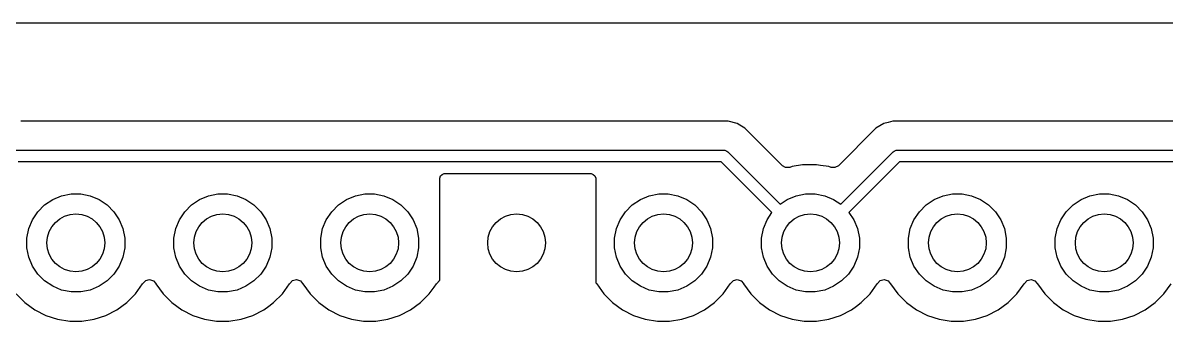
# Model space of a CAD drawing. Extents: x 81.5 to 180.4, y -148.7 to -49.7.
# Drawn here: x 101.24 to 121.01, y -54.85 to -49.7 of the extents above; entities that cross this region are included whole.
import ezdxf

# ---------------------------------------------------------------- set-up
doc = ezdxf.new("R2010")
doc.units = 0
doc.layers.add('BLACK', color=7, linetype='CONTINUOUS')

msp = doc.modelspace()

# ---------------------------------------------------------------- linework, layer by layer
at = {"layer": 'BLACK', "linetype": 'CONTINUOUS'}
for p, q in [((81.5745, -49.7005), (180.3255, -49.7005)), ((113.272331, -51.3985), (101.20767, -51.3985)), ((113.272347, -51.398499), (113.272331, -51.3985)), ((113.279943, -51.398499), (113.272347, -51.398499)), ((113.438057, -51.398499), (113.279943, -51.398499)), ((113.590785, -51.439423), (113.438057, -51.398499)), ((113.6409, -51.468358), (113.590785, -51.439423)), ((113.640904, -51.468359), (113.6409, -51.468358)), ((113.640904, -51.46836), (113.640904, -51.468359)), ((113.727716, -51.51848), (113.640904, -51.46836)), ((113.727717, -51.518481), (113.727716, -51.51848)), ((113.846588, -51.637352), (113.727717, -51.518481)), ((115.992282, -51.518481), (115.344522, -52.166241)), ((115.99229, -51.518475), (115.992282, -51.518481)), ((116.129209, -51.439426), (115.99229, -51.518475)), ((116.129214, -51.439423), (116.129209, -51.439426)), ((116.205579, -51.418961), (116.129214, -51.439423)), ((116.281943, -51.398499), (116.205579, -51.418961)), ((116.440058, -51.398499), (116.281943, -51.398499)), ((116.447654, -51.398499), (116.440058, -51.398499)), ((116.44767, -51.3985), (116.447654, -51.398499)), ((128.512331, -51.3985), (116.44767, -51.3985)), ((113.84659, -51.637355), (113.846588, -51.637352)), ((114.375476, -52.166241), (113.84659, -51.637355)), ((101.121, -51.899), (113.359, -51.899)), ((113.359, -51.899), (113.378509, -51.900921)), ((113.378509, -51.900921), (113.414557, -51.915853)), ((113.414557, -51.915853), (113.429711, -51.928289)), ((113.429711, -51.928289), (114.334911, -52.833489)), ((115.385088, -52.833489), (116.29029, -51.928289)), ((116.29029, -51.928289), (116.305443, -51.915852)), ((116.305443, -51.915852), (116.341491, -51.900921)), ((116.341491, -51.900921), (116.361, -51.899)), ((116.361, -51.899), (128.599, -51.899)), ((113.317578, -52.099), (101.162421, -52.099)), ((114.193489, -52.974911), (113.317578, -52.099)), ((114.431632, -52.198486), (114.375476, -52.166241)), ((114.725006, -52.154046), (114.543757, -52.182753)), ((114.753713, -52.1495), (114.725006, -52.154046)), ((114.966287, -52.1495), (114.753713, -52.1495)), ((115.036272, -52.160584), (114.966287, -52.1495)), ((115.176245, -52.182754), (115.036272, -52.160584)), ((115.344522, -52.166241), (115.283199, -52.199726)), ((116.402421, -52.099), (115.52651, -52.974911)), ((128.557578, -52.099), (116.402421, -52.099)), ((108.451921, -52.380491), (108.466853, -52.344443)), ((108.466853, -52.344443), (108.494443, -52.316853)), ((108.494443, -52.316853), (108.530491, -52.301921)), ((108.530491, -52.301921), (108.55, -52.3)), ((108.55, -52.3), (111.05, -52.3)), ((111.05, -52.3), (111.069509, -52.301921)), ((111.069509, -52.301921), (111.105557, -52.316853)), ((111.105557, -52.316853), (111.133147, -52.344443)), ((111.133147, -52.344443), (111.148079, -52.380491)), ((114.501473, -52.196492), (114.431632, -52.198486)), ((114.543757, -52.182753), (114.501473, -52.196492)), ((115.218523, -52.196491), (115.176245, -52.182754)), ((115.283199, -52.199726), (115.218523, -52.196491)), ((108.45, -52.4), (108.451921, -52.380491)), ((108.45, -54.147156), (108.45, -52.4)), ((111.148079, -52.380491), (111.15, -52.4)), ((111.15, -52.4), (111.15, -54.186728)), ((101.620766, -52.842941), (101.759313, -52.750367)), ((101.759313, -52.750367), (101.913258, -52.686601)), ((101.913258, -52.686601), (102.076685, -52.654093)), ((102.076685, -52.654093), (102.243315, -52.654093)), ((102.243315, -52.654093), (102.406742, -52.686601)), ((102.406742, -52.686601), (102.560687, -52.750367)), ((102.560687, -52.750367), (102.699234, -52.842941)), ((104.160766, -52.842941), (104.299313, -52.750367)), ((104.299313, -52.750367), (104.453258, -52.686601)), ((104.453258, -52.686601), (104.616685, -52.654093)), ((104.616685, -52.654093), (104.783315, -52.654093)), ((104.783315, -52.654093), (104.946742, -52.686601)), ((104.946742, -52.686601), (105.100687, -52.750367)), ((105.100687, -52.750367), (105.239234, -52.842941)), ((106.700766, -52.842941), (106.839313, -52.750367)), ((106.839313, -52.750367), (106.993258, -52.686601)), ((106.993258, -52.686601), (107.156685, -52.654093)), ((107.156685, -52.654093), (107.323315, -52.654093)), ((107.323315, -52.654093), (107.486742, -52.686601)), ((107.486742, -52.686601), (107.640687, -52.750367)), ((107.640687, -52.750367), (107.779234, -52.842941)), ((111.780766, -52.842941), (111.919313, -52.750367)), ((111.919313, -52.750367), (112.073258, -52.686601)), ((112.073258, -52.686601), (112.236685, -52.654093)), ((112.236685, -52.654093), (112.403315, -52.654093)), ((112.403315, -52.654093), (112.566742, -52.686601)), ((112.566742, -52.686601), (112.720687, -52.750367)), ((112.720687, -52.750367), (112.859234, -52.842941)), ((114.334911, -52.833489), (114.459313, -52.750367)), ((114.459313, -52.750367), (114.613258, -52.686601)), ((114.613258, -52.686601), (114.776685, -52.654093)), ((114.776685, -52.654093), (114.943315, -52.654093)), ((114.943315, -52.654093), (115.106742, -52.686601)), ((115.106742, -52.686601), (115.260687, -52.750367)), ((115.260687, -52.750367), (115.385088, -52.833489)), ((116.860766, -52.842941), (116.999313, -52.750367)), ((116.999313, -52.750367), (117.153258, -52.686601)), ((117.153258, -52.686601), (117.316685, -52.654093)), ((117.316685, -52.654093), (117.483315, -52.654093)), ((117.483315, -52.654093), (117.646742, -52.686601)), ((117.646742, -52.686601), (117.800687, -52.750367)), ((117.800687, -52.750367), (117.939234, -52.842941)), ((119.400766, -52.842941), (119.539313, -52.750367)), ((119.539313, -52.750367), (119.693258, -52.686601)), ((119.693258, -52.686601), (119.856685, -52.654093)), ((119.856685, -52.654093), (120.023315, -52.654093)), ((120.023315, -52.654093), (120.186742, -52.686601)), ((120.186742, -52.686601), (120.340687, -52.750367)), ((120.340687, -52.750367), (120.479234, -52.842941)), ((101.410367, -53.099313), (101.502941, -52.960766)), ((101.502941, -52.960766), (101.620766, -52.842941)), ((102.699234, -52.842941), (102.817059, -52.960766)), ((102.817059, -52.960766), (102.909633, -53.099313)), ((103.950367, -53.099313), (104.042941, -52.960766)), ((104.042941, -52.960766), (104.160766, -52.842941)), ((105.239234, -52.842941), (105.357059, -52.960766)), ((105.357059, -52.960766), (105.449633, -53.099313)), ((106.490367, -53.099313), (106.582941, -52.960766)), ((106.582941, -52.960766), (106.700766, -52.842941)), ((107.779234, -52.842941), (107.897059, -52.960766)), ((107.897059, -52.960766), (107.989633, -53.099313)), ((111.570367, -53.099313), (111.662941, -52.960766)), ((111.662941, -52.960766), (111.780766, -52.842941)), ((112.859234, -52.842941), (112.977059, -52.960766)), ((112.977059, -52.960766), (113.069633, -53.099313)), ((116.650367, -53.099313), (116.742941, -52.960766)), ((116.742941, -52.960766), (116.860766, -52.842941)), ((117.939234, -52.842941), (118.057059, -52.960766)), ((118.057059, -52.960766), (118.149633, -53.099313)), ((119.190367, -53.099313), (119.282941, -52.960766)), ((119.282941, -52.960766), (119.400766, -52.842941)), ((120.479234, -52.842941), (120.597059, -52.960766)), ((120.597059, -52.960766), (120.689633, -53.099313)), ((101.346601, -53.253258), (101.410367, -53.099313)), ((102.909633, -53.099313), (102.973399, -53.253258)), ((103.886601, -53.253258), (103.950367, -53.099313)), ((105.449633, -53.099313), (105.513399, -53.253258)), ((106.426601, -53.253258), (106.490367, -53.099313)), ((107.989633, -53.099313), (108.053399, -53.253258)), ((111.506601, -53.253258), (111.570367, -53.099313)), ((113.069633, -53.099313), (113.133399, -53.253258)), ((114.046601, -53.253258), (114.110367, -53.099313)), ((114.110367, -53.099313), (114.193489, -52.974911)), ((115.52651, -52.974911), (115.609633, -53.099313)), ((115.609633, -53.099313), (115.673399, -53.253258)), ((116.586601, -53.253258), (116.650367, -53.099313)), ((118.149633, -53.099313), (118.213399, -53.253258)), ((119.126601, -53.253258), (119.190367, -53.099313)), ((120.689633, -53.099313), (120.753399, -53.253258)), ((101.314093, -53.416685), (101.346601, -53.253258)), ((102.973399, -53.253258), (103.005907, -53.416685)), ((103.854093, -53.416685), (103.886601, -53.253258)), ((105.513399, -53.253258), (105.545907, -53.416685)), ((106.394093, -53.416685), (106.426601, -53.253258)), ((108.053399, -53.253258), (108.085907, -53.416685)), ((111.474093, -53.416685), (111.506601, -53.253258)), ((113.133399, -53.253258), (113.165907, -53.416685)), ((114.014093, -53.416685), (114.046601, -53.253258)), ((115.673399, -53.253258), (115.705907, -53.416685)), ((116.554093, -53.416685), (116.586601, -53.253258)), ((118.213399, -53.253258), (118.245907, -53.416685)), ((119.094093, -53.416685), (119.126601, -53.253258)), ((120.753399, -53.253258), (120.785907, -53.416685)), ((101.314093, -53.583315), (101.314093, -53.416685)), ((103.005907, -53.416685), (103.005907, -53.583315)), ((103.854093, -53.583315), (103.854093, -53.416685)), ((105.545907, -53.416685), (105.545907, -53.583315)), ((106.394093, -53.583315), (106.394093, -53.416685)), ((108.085907, -53.416685), (108.085907, -53.583315)), ((111.474093, -53.583315), (111.474093, -53.416685)), ((113.165907, -53.416685), (113.165907, -53.583315)), ((114.014093, -53.583315), (114.014093, -53.416685)), ((115.705907, -53.416685), (115.705907, -53.583315)), ((116.554093, -53.583315), (116.554093, -53.416685)), ((118.245907, -53.416685), (118.245907, -53.583315)), ((119.094093, -53.583315), (119.094093, -53.416685)), ((120.785907, -53.416685), (120.785907, -53.583315)), ((101.346601, -53.746742), (101.314093, -53.583315)), ((101.410367, -53.900687), (101.346601, -53.746742)), ((102.973399, -53.746742), (102.909633, -53.900687)), ((103.005907, -53.583315), (102.973399, -53.746742)), ((103.886601, -53.746742), (103.854093, -53.583315)), ((103.950367, -53.900687), (103.886601, -53.746742)), ((105.513399, -53.746742), (105.449633, -53.900687)), ((105.545907, -53.583315), (105.513399, -53.746742)), ((106.426601, -53.746742), (106.394093, -53.583315)), ((106.490367, -53.900687), (106.426601, -53.746742)), ((108.053399, -53.746742), (107.989633, -53.900687)), ((108.085907, -53.583315), (108.053399, -53.746742)), ((111.506601, -53.746742), (111.474093, -53.583315)), ((111.570367, -53.900687), (111.506601, -53.746742)), ((113.133399, -53.746742), (113.069633, -53.900687)), ((113.165907, -53.583315), (113.133399, -53.746742)), ((114.046601, -53.746742), (114.014093, -53.583315)), ((114.110367, -53.900687), (114.046601, -53.746742)), ((115.673399, -53.746742), (115.609633, -53.900687)), ((115.705907, -53.583315), (115.673399, -53.746742)), ((116.586601, -53.746742), (116.554093, -53.583315)), ((116.650367, -53.900687), (116.586601, -53.746742)), ((118.213399, -53.746742), (118.149633, -53.900687)), ((118.245907, -53.583315), (118.213399, -53.746742)), ((119.126601, -53.746742), (119.094093, -53.583315)), ((119.190367, -53.900687), (119.126601, -53.746742)), ((120.753399, -53.746742), (120.689633, -53.900687)), ((120.785907, -53.583315), (120.753399, -53.746742)), ((101.502941, -54.039234), (101.410367, -53.900687)), ((102.909633, -53.900687), (102.817059, -54.039234)), ((104.042941, -54.039234), (103.950367, -53.900687)), ((105.449633, -53.900687), (105.357059, -54.039234)), ((106.582941, -54.039234), (106.490367, -53.900687)), ((107.989633, -53.900687), (107.897059, -54.039234)), ((111.662941, -54.039234), (111.570367, -53.900687)), ((113.069633, -53.900687), (112.977059, -54.039234)), ((114.202941, -54.039234), (114.110367, -53.900687)), ((115.609633, -53.900687), (115.517059, -54.039234)), ((116.742941, -54.039234), (116.650367, -53.900687)), ((118.149633, -53.900687), (118.057059, -54.039234)), ((119.282941, -54.039234), (119.190367, -53.900687)), ((120.689633, -53.900687), (120.597059, -54.039234)), ((101.620766, -54.157059), (101.502941, -54.039234)), ((101.759313, -54.249633), (101.620766, -54.157059)), ((102.699234, -54.157059), (102.560687, -54.249633)), ((102.817059, -54.039234), (102.699234, -54.157059)), ((103.319514, -54.199054), (103.367488, -54.148259)), ((103.367488, -54.148259), (103.435308, -54.131463)), ((103.435308, -54.131463), (103.501444, -54.153999)), ((103.501444, -54.153999), (103.540486, -54.199056)), ((104.160766, -54.157059), (104.042941, -54.039234)), ((104.299313, -54.249633), (104.160766, -54.157059)), ((105.239234, -54.157059), (105.100687, -54.249633)), ((105.357059, -54.039234), (105.239234, -54.157059)), ((105.859514, -54.199054), (105.907488, -54.148259)), ((105.907488, -54.148259), (105.975308, -54.131463)), ((105.975308, -54.131463), (106.041444, -54.153999)), ((106.041444, -54.153999), (106.080486, -54.199056)), ((106.700766, -54.157059), (106.582941, -54.039234)), ((106.839313, -54.249633), (106.700766, -54.157059)), ((107.779234, -54.157059), (107.640687, -54.249633)), ((107.897059, -54.039234), (107.779234, -54.157059)), ((108.399793, -54.198508), (108.447763, -54.147711)), ((108.447763, -54.147711), (108.45, -54.147156)), ((111.780766, -54.157059), (111.662941, -54.039234)), ((111.919313, -54.249633), (111.780766, -54.157059)), ((112.859234, -54.157059), (112.720687, -54.249633)), ((112.977059, -54.039234), (112.859234, -54.157059)), ((113.479514, -54.199054), (113.527488, -54.148259)), ((113.527488, -54.148259), (113.595308, -54.131463)), ((113.595308, -54.131463), (113.661444, -54.153999)), ((113.661444, -54.153999), (113.700486, -54.199056)), ((114.320766, -54.157059), (114.202941, -54.039234)), ((114.459313, -54.249633), (114.320766, -54.157059)), ((115.399234, -54.157059), (115.260687, -54.249633)), ((115.517059, -54.039234), (115.399234, -54.157059)), ((116.019514, -54.199054), (116.067488, -54.148259)), ((116.067488, -54.148259), (116.135308, -54.131463)), ((116.135308, -54.131463), (116.201444, -54.153999)), ((116.201444, -54.153999), (116.240486, -54.199056)), ((116.860766, -54.157059), (116.742941, -54.039234)), ((116.999313, -54.249633), (116.860766, -54.157059)), ((117.939234, -54.157059), (117.800687, -54.249633)), ((118.057059, -54.039234), (117.939234, -54.157059)), ((118.559514, -54.199054), (118.607488, -54.148259)), ((118.607488, -54.148259), (118.675308, -54.131463)), ((118.675308, -54.131463), (118.741444, -54.153999)), ((118.741444, -54.153999), (118.780486, -54.199056)), ((119.400766, -54.157059), (119.282941, -54.039234)), ((119.539313, -54.249633), (119.400766, -54.157059)), ((120.479234, -54.157059), (120.340687, -54.249633)), ((120.597059, -54.039234), (120.479234, -54.157059)), ((101.913258, -54.313399), (101.759313, -54.249633)), ((102.076685, -54.345907), (101.913258, -54.313399)), ((102.243315, -54.345907), (102.076685, -54.345907)), ((102.406742, -54.313399), (102.243315, -54.345907)), ((102.560687, -54.249633), (102.406742, -54.313399)), ((103.190109, -54.379786), (103.315048, -54.20782)), ((103.315047, -54.20782), (103.315051, -54.207816)), ((103.315048, -54.20782), (103.315047, -54.20782)), ((103.315051, -54.207816), (103.319514, -54.199054)), ((103.540486, -54.199056), (103.544951, -54.20782)), ((103.544951, -54.20782), (103.66989, -54.379786)), ((104.453258, -54.313399), (104.299313, -54.249633)), ((104.616685, -54.345907), (104.453258, -54.313399)), ((104.783315, -54.345907), (104.616685, -54.345907)), ((104.946742, -54.313399), (104.783315, -54.345907)), ((105.100687, -54.249633), (104.946742, -54.313399)), ((105.730109, -54.379786), (105.855048, -54.20782)), ((105.855047, -54.20782), (105.855051, -54.207816)), ((105.855048, -54.20782), (105.855047, -54.20782)), ((105.855051, -54.207816), (105.859514, -54.199054)), ((106.080486, -54.199056), (106.084951, -54.20782)), ((106.084951, -54.20782), (106.20989, -54.379786)), ((106.993258, -54.313399), (106.839313, -54.249633)), ((107.156685, -54.345907), (106.993258, -54.313399)), ((107.323315, -54.345907), (107.156685, -54.345907)), ((107.486742, -54.313399), (107.323315, -54.345907)), ((107.640687, -54.249633), (107.486742, -54.313399)), ((108.270109, -54.379786), (108.35589, -54.261717)), ((108.35589, -54.261717), (108.395051, -54.207816)), ((108.395051, -54.207816), (108.399793, -54.198508)), ((111.15, -54.186728), (111.160204, -54.198504)), ((111.160204, -54.198504), (111.164949, -54.207817)), ((111.164949, -54.207817), (111.28989, -54.379786)), ((112.073258, -54.313399), (111.919313, -54.249633)), ((112.236685, -54.345907), (112.073258, -54.313399)), ((112.403315, -54.345907), (112.236685, -54.345907)), ((112.566742, -54.313399), (112.403315, -54.345907)), ((112.720687, -54.249633), (112.566742, -54.313399)), ((113.350109, -54.379786), (113.475048, -54.20782)), ((113.475047, -54.20782), (113.475051, -54.207816)), ((113.475048, -54.20782), (113.475047, -54.20782)), ((113.475051, -54.207816), (113.479514, -54.199054)), ((113.700486, -54.199056), (113.704951, -54.20782)), ((113.704951, -54.20782), (113.82989, -54.379786)), ((114.613258, -54.313399), (114.459313, -54.249633)), ((114.776685, -54.345907), (114.613258, -54.313399)), ((114.943315, -54.345907), (114.776685, -54.345907)), ((115.106742, -54.313399), (114.943315, -54.345907)), ((115.260687, -54.249633), (115.106742, -54.313399)), ((115.890109, -54.379786), (116.015048, -54.20782)), ((116.015047, -54.20782), (116.015051, -54.207816)), ((116.015048, -54.20782), (116.015047, -54.20782)), ((116.015051, -54.207816), (116.019514, -54.199054)), ((116.240486, -54.199056), (116.244951, -54.20782)), ((116.244951, -54.20782), (116.36989, -54.379786)), ((117.153258, -54.313399), (116.999313, -54.249633)), ((117.316685, -54.345907), (117.153258, -54.313399)), ((117.483315, -54.345907), (117.316685, -54.345907)), ((117.646742, -54.313399), (117.483315, -54.345907)), ((117.800687, -54.249633), (117.646742, -54.313399)), ((118.430109, -54.379786), (118.555048, -54.20782)), ((118.555047, -54.20782), (118.555051, -54.207816)), ((118.555048, -54.20782), (118.555047, -54.20782)), ((118.555051, -54.207816), (118.559514, -54.199054)), ((118.780486, -54.199056), (118.784951, -54.20782)), ((118.784951, -54.20782), (118.90989, -54.379786)), ((119.693258, -54.313399), (119.539313, -54.249633)), ((119.856685, -54.345907), (119.693258, -54.313399)), ((120.023315, -54.345907), (119.856685, -54.345907)), ((120.186742, -54.313399), (120.023315, -54.345907)), ((120.340687, -54.249633), (120.186742, -54.313399)), ((120.970109, -54.379786), (121.095048, -54.20782)), ((101.12989, -54.379786), (101.280213, -54.530109)), ((101.280213, -54.530109), (101.452179, -54.655048)), ((102.954138, -54.592335), (103.039786, -54.530109)), ((103.039786, -54.530109), (103.039788, -54.530106)), ((103.039788, -54.530106), (103.039792, -54.530104)), ((103.039792, -54.530104), (103.190104, -54.379792)), ((103.190104, -54.379792), (103.190106, -54.379788)), ((103.190106, -54.379788), (103.190109, -54.379786)), ((103.66989, -54.379786), (103.820213, -54.530109)), ((103.820213, -54.530109), (103.992179, -54.655048)), ((105.494138, -54.592335), (105.579786, -54.530109)), ((105.579786, -54.530109), (105.579788, -54.530106)), ((105.579788, -54.530106), (105.579792, -54.530104)), ((105.579792, -54.530104), (105.730104, -54.379792)), ((105.730104, -54.379792), (105.730106, -54.379788)), ((105.730106, -54.379788), (105.730109, -54.379786)), ((106.20989, -54.379786), (106.360213, -54.530109)), ((106.360213, -54.530109), (106.532179, -54.655048)), ((108.034138, -54.592335), (108.119786, -54.530109)), ((108.119786, -54.530109), (108.119788, -54.530106)), ((108.119788, -54.530106), (108.119792, -54.530104)), ((108.119792, -54.530104), (108.270104, -54.379792)), ((108.270104, -54.379792), (108.270106, -54.379788)), ((108.270106, -54.379788), (108.270109, -54.379786)), ((111.28989, -54.379786), (111.440213, -54.530109)), ((111.440213, -54.530109), (111.612179, -54.655048)), ((113.114138, -54.592335), (113.199786, -54.530109)), ((113.199786, -54.530109), (113.199788, -54.530106)), ((113.199788, -54.530106), (113.199792, -54.530104)), ((113.199792, -54.530104), (113.350104, -54.379792)), ((113.350104, -54.379792), (113.350106, -54.379788)), ((113.350106, -54.379788), (113.350109, -54.379786)), ((113.82989, -54.379786), (113.980213, -54.530109)), ((113.980213, -54.530109), (114.152179, -54.655048)), ((115.654138, -54.592335), (115.739786, -54.530109)), ((115.739786, -54.530109), (115.739788, -54.530106)), ((115.739788, -54.530106), (115.739792, -54.530104)), ((115.739792, -54.530104), (115.890104, -54.379792)), ((115.890104, -54.379792), (115.890106, -54.379788)), ((115.890106, -54.379788), (115.890109, -54.379786)), ((116.36989, -54.379786), (116.520213, -54.530109)), ((116.520213, -54.530109), (116.692179, -54.655048)), ((118.194138, -54.592335), (118.279786, -54.530109)), ((118.279786, -54.530109), (118.279788, -54.530106)), ((118.279788, -54.530106), (118.279792, -54.530104)), ((118.279792, -54.530104), (118.430104, -54.379792)), ((118.430104, -54.379792), (118.430106, -54.379788)), ((118.430106, -54.379788), (118.430109, -54.379786)), ((118.90989, -54.379786), (119.060213, -54.530109)), ((119.060213, -54.530109), (119.232179, -54.655048)), ((120.734138, -54.592335), (120.819786, -54.530109)), ((120.819786, -54.530109), (120.819788, -54.530106)), ((120.819788, -54.530106), (120.819792, -54.530104)), ((120.819792, -54.530104), (120.970104, -54.379792)), ((120.970104, -54.379792), (120.970106, -54.379788)), ((120.970106, -54.379788), (120.970109, -54.379786)), ((101.452179, -54.655048), (101.452181, -54.655049)), ((101.452181, -54.655049), (101.452184, -54.655051)), ((101.452184, -54.655051), (101.641588, -54.751557)), ((102.678412, -54.751557), (102.867816, -54.655051)), ((102.867816, -54.655051), (102.954138, -54.592335)), ((103.992179, -54.655048), (103.992181, -54.655049)), ((103.992181, -54.655049), (103.992184, -54.655051)), ((103.992184, -54.655051), (104.181588, -54.751557)), ((105.218412, -54.751557), (105.407816, -54.655051)), ((105.407816, -54.655051), (105.494138, -54.592335)), ((106.532179, -54.655048), (106.532181, -54.655049)), ((106.532181, -54.655049), (106.532184, -54.655051)), ((106.532184, -54.655051), (106.721588, -54.751557)), ((107.758412, -54.751557), (107.947816, -54.655051)), ((107.947816, -54.655051), (108.034138, -54.592335)), ((111.612179, -54.655048), (111.612181, -54.655049)), ((111.612181, -54.655049), (111.612184, -54.655051)), ((111.612184, -54.655051), (111.801588, -54.751557)), ((112.838412, -54.751557), (113.027816, -54.655051)), ((113.027816, -54.655051), (113.114138, -54.592335)), ((114.152179, -54.655048), (114.152181, -54.655049)), ((114.152181, -54.655049), (114.152184, -54.655051)), ((114.152184, -54.655051), (114.341588, -54.751557)), ((115.378412, -54.751557), (115.567816, -54.655051)), ((115.567816, -54.655051), (115.654138, -54.592335)), ((116.692179, -54.655048), (116.692181, -54.655049)), ((116.692181, -54.655049), (116.692184, -54.655051)), ((116.692184, -54.655051), (116.881588, -54.751557)), ((117.918412, -54.751557), (118.107816, -54.655051)), ((118.107816, -54.655051), (118.194138, -54.592335)), ((119.232179, -54.655048), (119.232181, -54.655049)), ((119.232181, -54.655049), (119.232184, -54.655051)), ((119.232184, -54.655051), (119.421588, -54.751557)), ((120.458412, -54.751557), (120.647816, -54.655051)), ((120.647816, -54.655051), (120.734138, -54.592335)), ((101.641588, -54.751557), (101.843757, -54.817246)), ((101.843757, -54.817246), (102.053713, -54.8505)), ((102.053713, -54.8505), (102.053714, -54.8505)), ((102.053714, -54.8505), (102.266286, -54.8505)), ((102.266286, -54.8505), (102.266287, -54.8505)), ((102.266287, -54.8505), (102.476243, -54.817246)), ((102.476243, -54.817246), (102.678412, -54.751557)), ((104.181588, -54.751557), (104.383757, -54.817246)), ((104.383757, -54.817246), (104.593713, -54.8505)), ((104.593713, -54.8505), (104.593714, -54.8505)), ((104.593714, -54.8505), (104.806286, -54.8505)), ((104.806286, -54.8505), (104.806287, -54.8505)), ((104.806287, -54.8505), (105.016243, -54.817246)), ((105.016243, -54.817246), (105.218412, -54.751557)), ((106.721588, -54.751557), (106.923757, -54.817246)), ((106.923757, -54.817246), (107.133713, -54.8505)), ((107.133713, -54.8505), (107.133714, -54.8505)), ((107.133714, -54.8505), (107.346286, -54.8505)), ((107.346286, -54.8505), (107.346287, -54.8505)), ((107.346287, -54.8505), (107.556243, -54.817246)), ((107.556243, -54.817246), (107.758412, -54.751557)), ((111.801588, -54.751557), (112.003757, -54.817246)), ((112.003757, -54.817246), (112.213713, -54.8505)), ((112.213713, -54.8505), (112.213714, -54.8505)), ((112.213714, -54.8505), (112.426286, -54.8505)), ((112.426286, -54.8505), (112.426287, -54.8505)), ((112.426287, -54.8505), (112.636243, -54.817246)), ((112.636243, -54.817246), (112.838412, -54.751557)), ((114.341588, -54.751557), (114.543757, -54.817246)), ((114.543757, -54.817246), (114.753713, -54.8505)), ((114.753713, -54.8505), (114.753714, -54.8505)), ((114.753714, -54.8505), (114.966286, -54.8505)), ((114.966286, -54.8505), (114.966287, -54.8505)), ((114.966287, -54.8505), (115.176243, -54.817246)), ((115.176243, -54.817246), (115.378412, -54.751557)), ((116.881588, -54.751557), (117.083757, -54.817246)), ((117.083757, -54.817246), (117.293713, -54.8505)), ((117.293713, -54.8505), (117.293714, -54.8505)), ((117.293714, -54.8505), (117.506286, -54.8505)), ((117.506286, -54.8505), (117.506287, -54.8505)), ((117.506287, -54.8505), (117.716243, -54.817246)), ((117.716243, -54.817246), (117.918412, -54.751557)), ((119.421588, -54.751557), (119.623757, -54.817246)), ((119.623757, -54.817246), (119.833713, -54.8505)), ((119.833713, -54.8505), (119.833714, -54.8505)), ((119.833714, -54.8505), (120.046286, -54.8505)), ((120.046286, -54.8505), (120.046287, -54.8505)), ((120.046287, -54.8505), (120.256243, -54.817246)), ((120.256243, -54.817246), (120.458412, -54.751557))]:
    msp.add_line(p, q, dxfattribs=at)
at = {"layer": 'BLACK'}
for centre in [(102.16, -53.5), (104.7, -53.5), (107.24, -53.5), (109.78, -53.5), (112.32, -53.5), (114.86, -53.5), (117.4, -53.5), (119.94, -53.5)]:
    msp.add_circle(centre, 0.5, dxfattribs=at)

doc.saveas('drawing.dxf')
